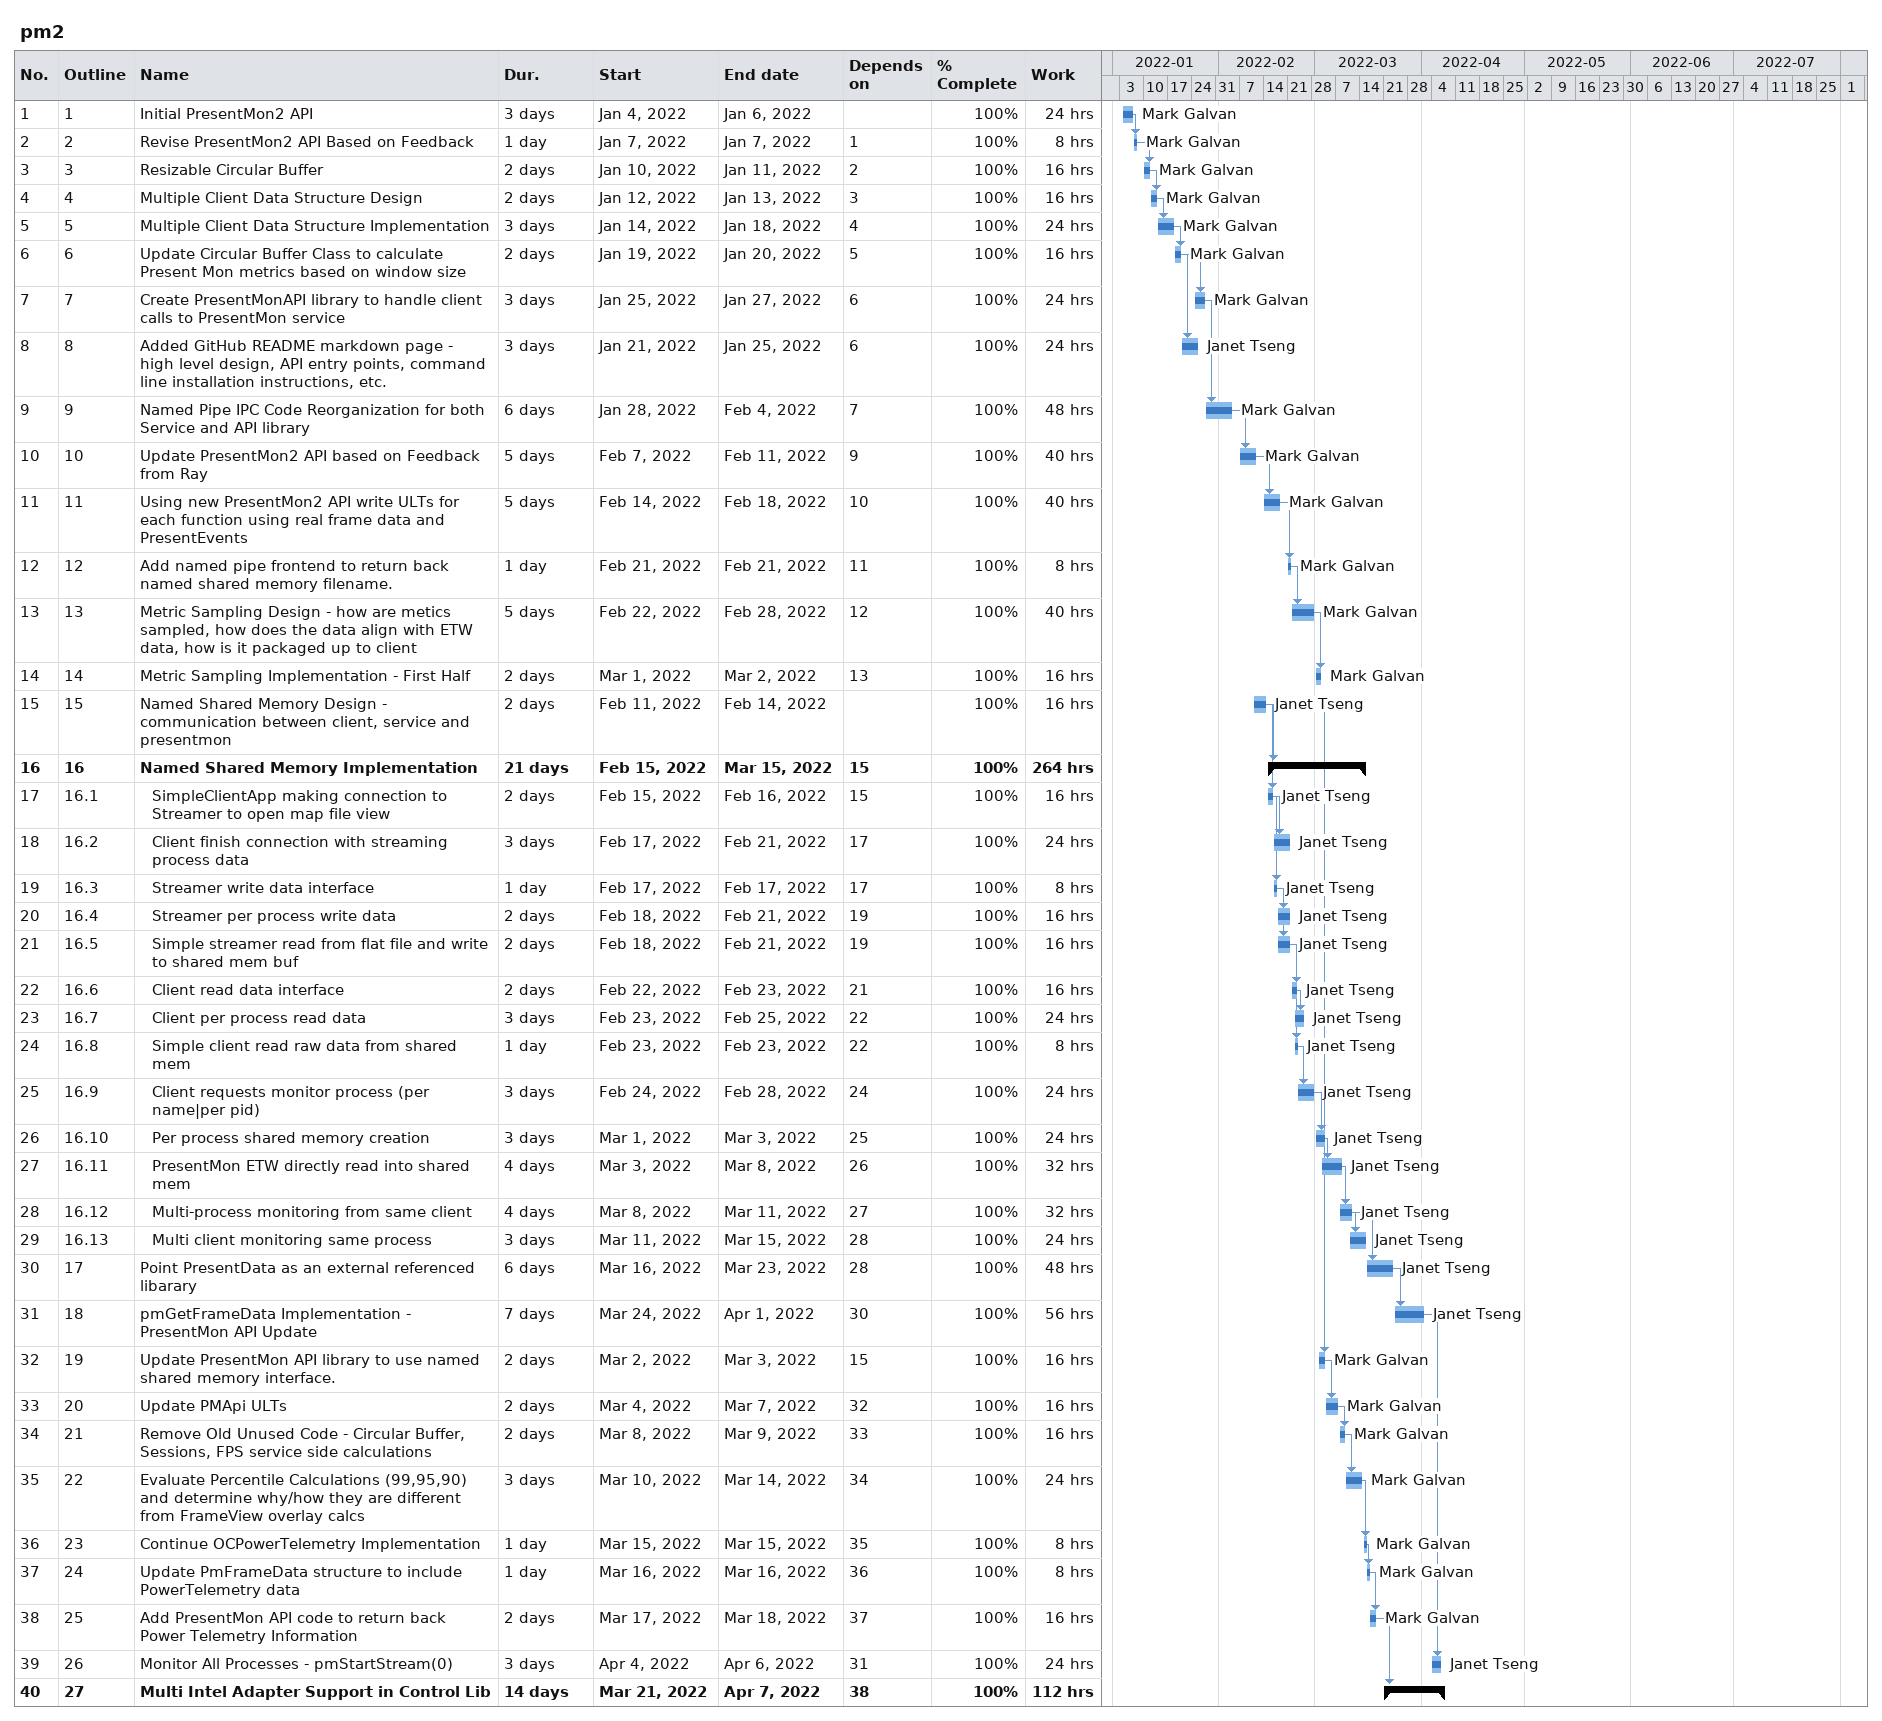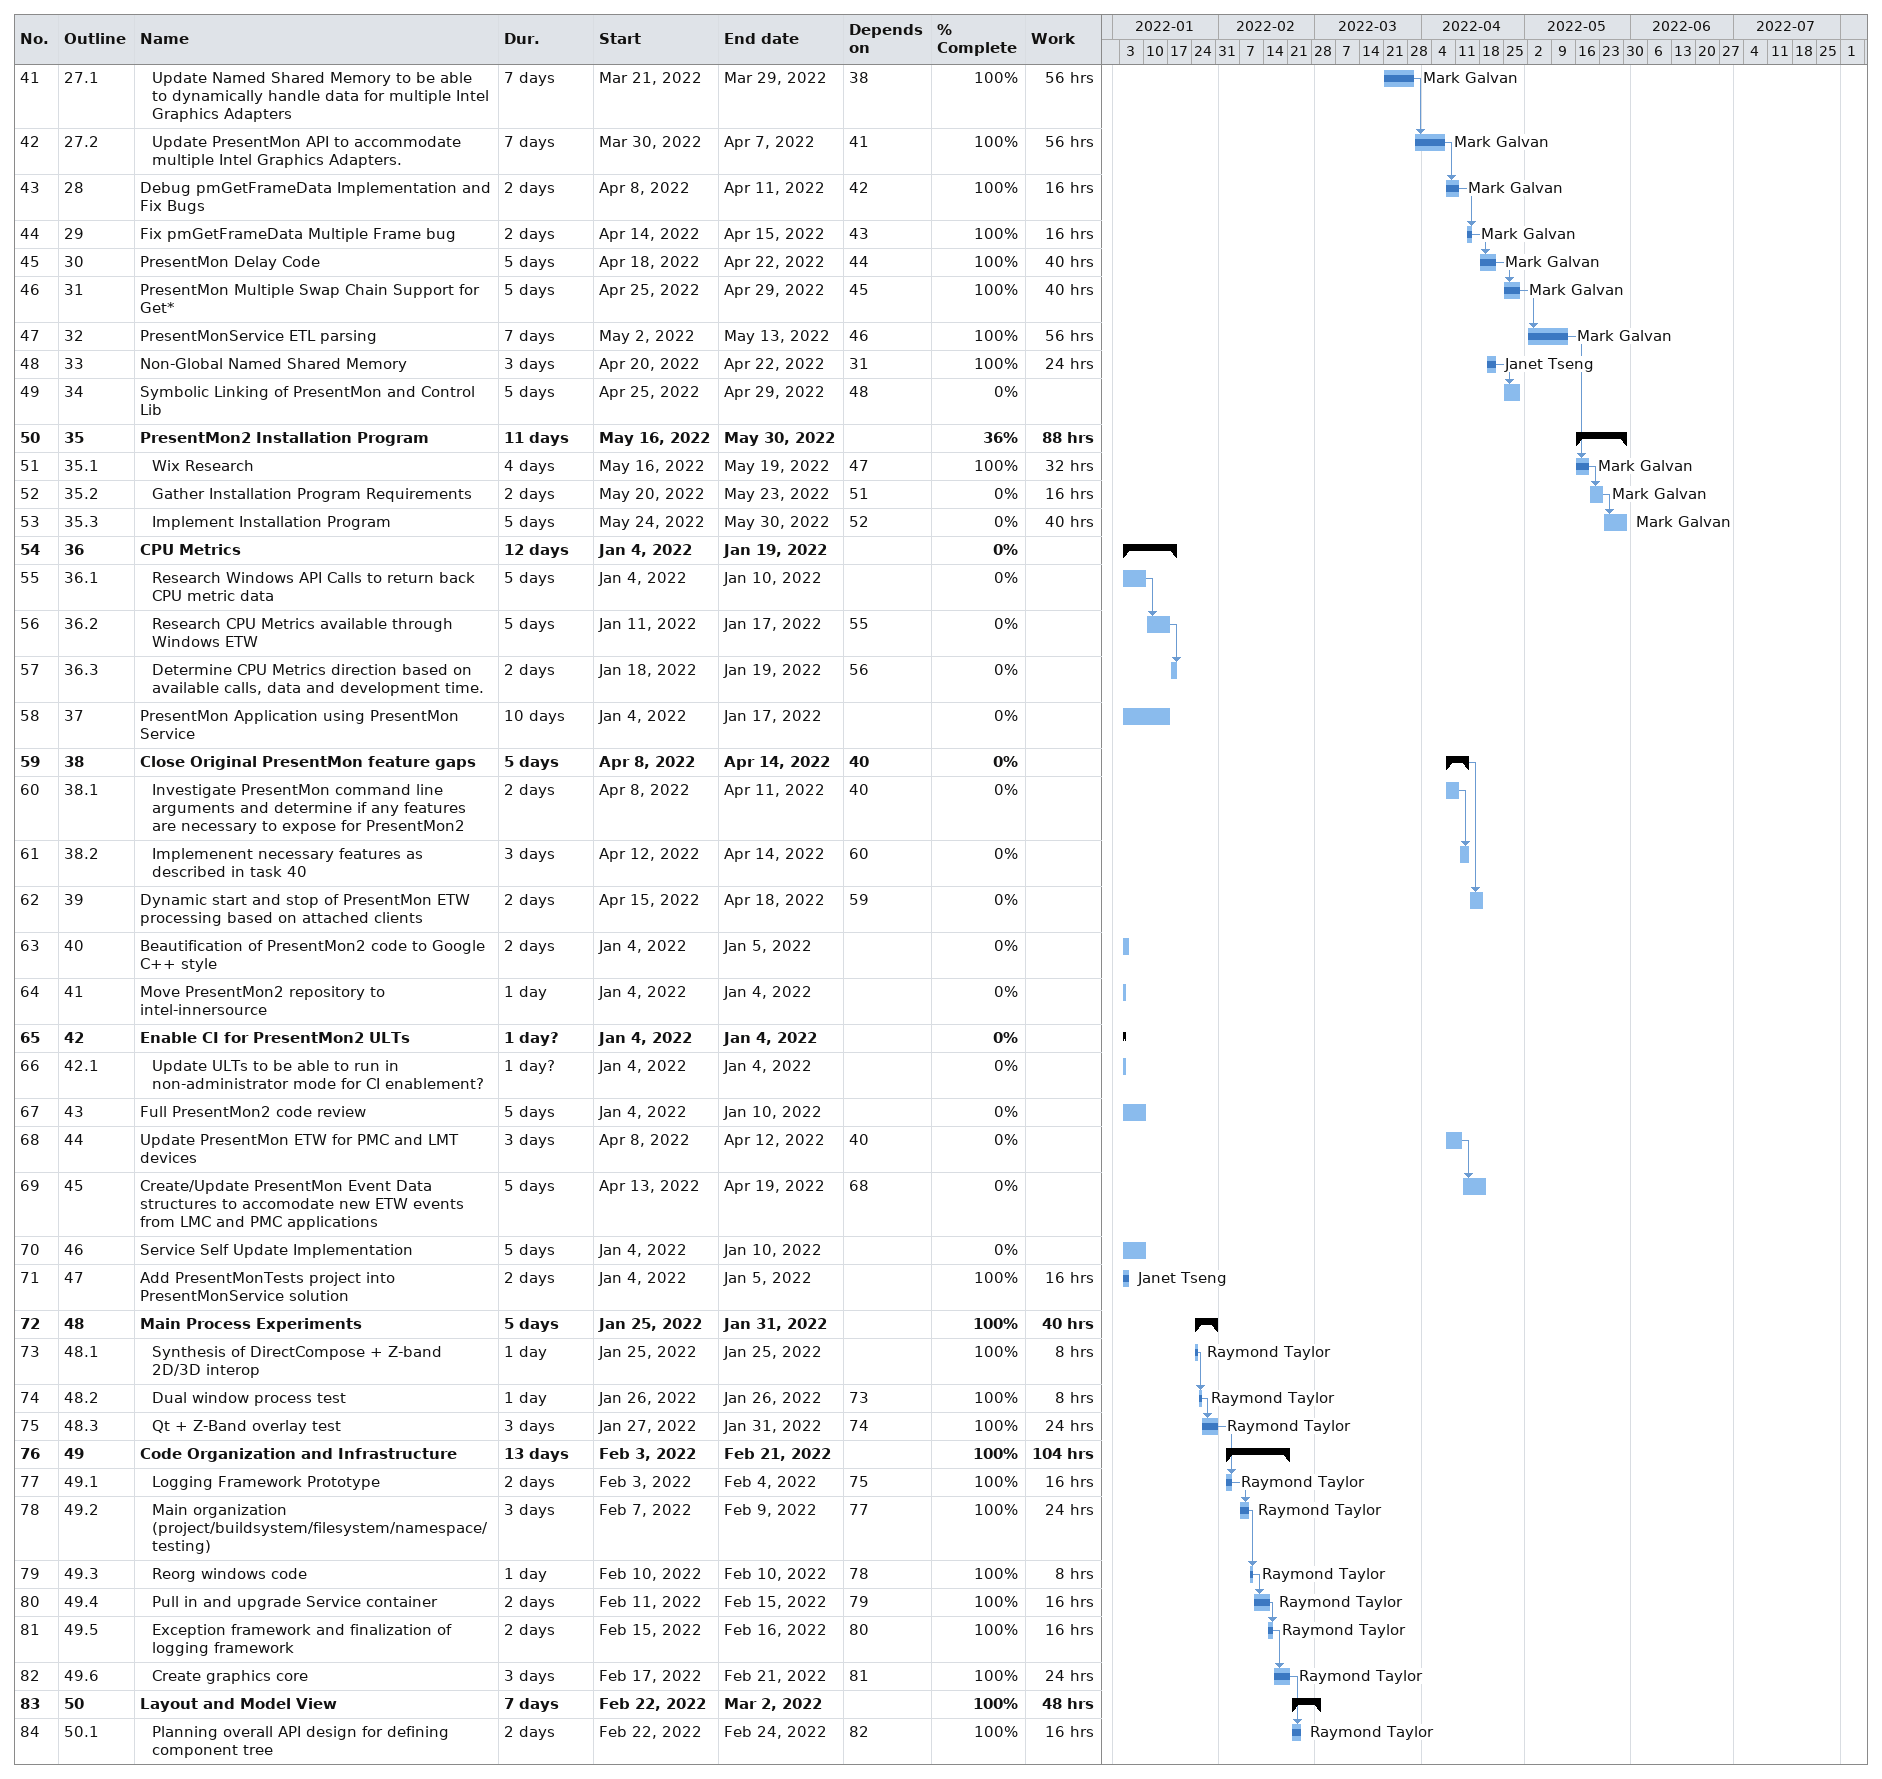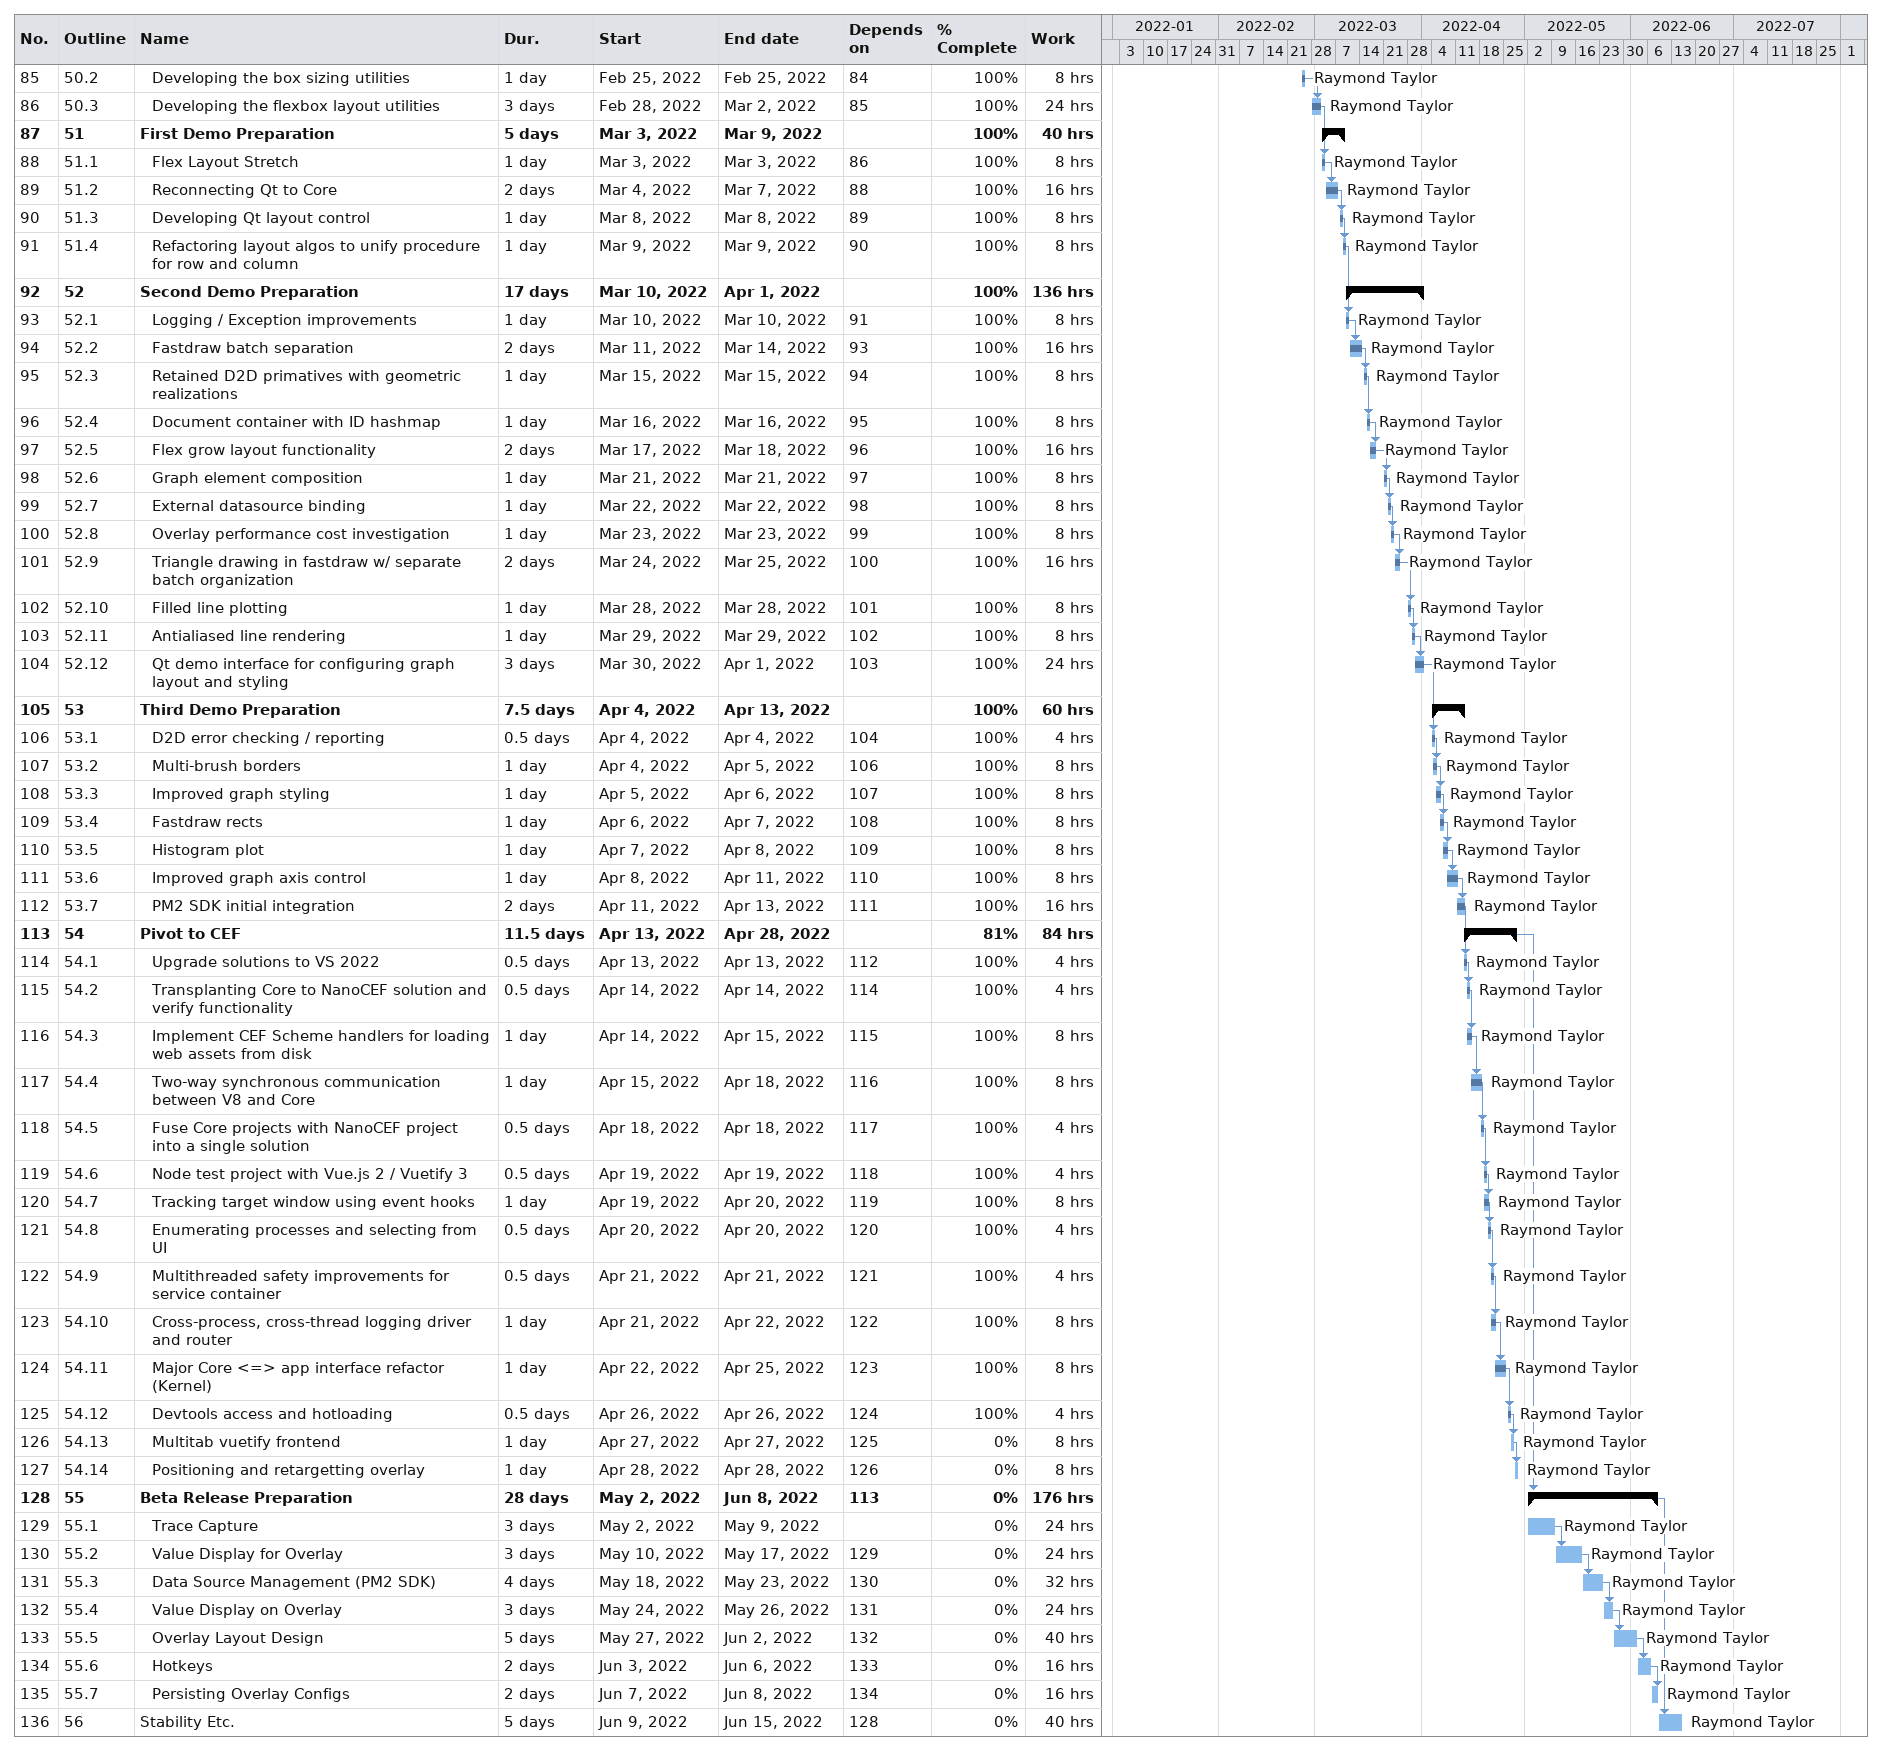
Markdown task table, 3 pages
pm2

| ID | WBS | Task | Duration | Start | Finish | Predecessors | Resources | % complete | Work (h) |
|---|---|---|---|---|---|---|---|---|---|
| 1 | 1 | Initial PresentMon2 API | 3d | 2022-01-04 | 2022-01-06 |  | Mark Galvan | 100 | 24 |
| 2 | 2 | Revise PresentMon2 API Based on Feedback | 1d | 2022-01-07 | 2022-01-07 | 1 | Mark Galvan | 100 | 8 |
| 3 | 3 | Resizable Circular Buffer | 2d | 2022-01-10 | 2022-01-11 | 2 | Mark Galvan | 100 | 16 |
| 4 | 4 | Multiple Client Data Structure Design | 2d | 2022-01-12 | 2022-01-13 | 3 | Mark Galvan | 100 | 16 |
| 5 | 5 | Multiple Client Data Structure Implementation | 3d | 2022-01-14 | 2022-01-18 | 4 | Mark Galvan | 100 | 24 |
| 6 | 6 | Update Circular Buffer Class to calculate Present Mon metrics based on window size | 2d | 2022-01-19 | 2022-01-20 | 5 | Mark Galvan | 100 | 16 |
| 7 | 7 | Create PresentMonAPI library to handle client calls to PresentMon service | 3d | 2022-01-25 | 2022-01-27 | 6 | Mark Galvan | 100 | 24 |
| 8 | 8 | Added GitHub README markdown page - high level design, API entry points, command line installation instructions, etc. | 3d | 2022-01-21 | 2022-01-25 | 6 | Janet Tseng | 100 | 24 |
| 9 | 9 | Named Pipe IPC Code Reorganization for both Service and API library | 6d | 2022-01-28 | 2022-02-04 | 7 | Mark Galvan | 100 | 48 |
| 10 | 10 | Update PresentMon2 API based on Feedback from Ray | 5d | 2022-02-07 | 2022-02-11 | 9 | Mark Galvan | 100 | 40 |
| 11 | 11 | Using new PresentMon2 API write ULTs for each function using real frame data and PresentEvents | 5d | 2022-02-14 | 2022-02-18 | 10 | Mark Galvan | 100 | 40 |
| 12 | 12 | Add named pipe frontend to return back named shared memory filename. | 1d | 2022-02-21 | 2022-02-21 | 11 | Mark Galvan | 100 | 8 |
| 13 | 13 | Metric Sampling Design - how are metics sampled, how does the data align with ETW data, how is it packaged up to client | 5d | 2022-02-22 | 2022-02-28 | 12 | Mark Galvan | 100 | 40 |
| 14 | 14 | Metric Sampling Implementation - First Half | 2d | 2022-03-01 | 2022-03-02 | 13 | Mark Galvan | 100 | 16 |
| 15 | 15 | Named Shared Memory Design - communication between client, service and presentmon | 2d | 2022-02-11 | 2022-02-14 |  | Janet Tseng | 100 | 16 |
| 16 | 16 | **Named Shared Memory Implementation** | 21d | 2022-02-15 | 2022-03-15 | 15 |  | 100 | 264 |
| 17 | 16.1 | SimpleClientApp making connection to Streamer to open map file view | 2d | 2022-02-15 | 2022-02-16 | 15 | Janet Tseng | 100 | 16 |
| 18 | 16.2 | Client finish connection with streaming process data | 3d | 2022-02-17 | 2022-02-21 | 17 | Janet Tseng | 100 | 24 |
| 19 | 16.3 | Streamer write data interface | 1d | 2022-02-17 | 2022-02-17 | 17 | Janet Tseng | 100 | 8 |
| 20 | 16.4 | Streamer per process write data | 2d | 2022-02-18 | 2022-02-21 | 19 | Janet Tseng | 100 | 16 |
| 21 | 16.5 | Simple streamer read from flat file and write to shared mem buf | 2d | 2022-02-18 | 2022-02-21 | 19 | Janet Tseng | 100 | 16 |
| 22 | 16.6 | Client read data interface | 2d | 2022-02-22 | 2022-02-23 | 21 | Janet Tseng | 100 | 16 |
| 23 | 16.7 | Client per process read data | 3d | 2022-02-23 | 2022-02-25 | 22 | Janet Tseng | 100 | 24 |
| 24 | 16.8 | Simple client read raw data from shared mem | 1d | 2022-02-23 | 2022-02-23 | 22 | Janet Tseng | 100 | 8 |
| 25 | 16.9 | Client requests monitor process (per name\|per pid) | 3d | 2022-02-24 | 2022-02-28 | 24 | Janet Tseng | 100 | 24 |
| 26 | 16.10 | Per process shared memory creation | 3d | 2022-03-01 | 2022-03-03 | 25 | Janet Tseng | 100 | 24 |
| 27 | 16.11 | PresentMon ETW directly read into shared mem | 4d | 2022-03-03 | 2022-03-08 | 26 | Janet Tseng | 100 | 32 |
| 28 | 16.12 | Multi-process monitoring from same client | 4d | 2022-03-08 | 2022-03-11 | 27 | Janet Tseng | 100 | 32 |
| 29 | 16.13 | Multi client monitoring same process | 3d | 2022-03-11 | 2022-03-15 | 28 | Janet Tseng | 100 | 24 |
| 30 | 17 | Point PresentData as an external referenced libarary | 6d | 2022-03-16 | 2022-03-23 | 28 | Janet Tseng | 100 | 48 |
| 31 | 18 | pmGetFrameData Implementation - PresentMon API Update | 7d | 2022-03-24 | 2022-04-01 | 30 | Janet Tseng | 100 | 56 |
| 32 | 19 | Update PresentMon API library to use named shared memory interface. | 2d | 2022-03-02 | 2022-03-03 | 15 | Mark Galvan | 100 | 16 |
| 33 | 20 | Update PMApi ULTs | 2d | 2022-03-04 | 2022-03-07 | 32 | Mark Galvan | 100 | 16 |
| 34 | 21 | Remove Old Unused Code - Circular Buffer, Sessions, FPS service side calculations | 2d | 2022-03-08 | 2022-03-09 | 33 | Mark Galvan | 100 | 16 |
| 35 | 22 | Evaluate Percentile Calculations (99,95,90) and determine why/how they are different from FrameView overlay calcs | 3d | 2022-03-10 | 2022-03-14 | 34 | Mark Galvan | 100 | 24 |
| 36 | 23 | Continue OCPowerTelemetry Implementation | 1d | 2022-03-15 | 2022-03-15 | 35 | Mark Galvan | 100 | 8 |
| 37 | 24 | Update PmFrameData structure to include PowerTelemetry data | 1d | 2022-03-16 | 2022-03-16 | 36 | Mark Galvan | 100 | 8 |
| 38 | 25 | Add PresentMon API code to return back Power Telemetry Information | 2d | 2022-03-17 | 2022-03-18 | 37 | Mark Galvan | 100 | 16 |
| 39 | 26 | Monitor All Processes - pmStartStream(0) | 3d | 2022-04-04 | 2022-04-06 | 31 | Janet Tseng | 100 | 24 |
| 40 | 27 | **Multi Intel Adapter Support in Control Lib** | 14d | 2022-03-21 | 2022-04-07 | 38 |  | 100 | 112 |
| 41 | 27.1 | Update Named Shared Memory to be able to dynamically handle data for multiple Intel Graphics Adapters | 7d | 2022-03-21 | 2022-03-29 | 38 | Mark Galvan | 100 | 56 |
| 42 | 27.2 | Update PresentMon API to accommodate multiple Intel Graphics Adapters. | 7d | 2022-03-30 | 2022-04-07 | 41 | Mark Galvan | 100 | 56 |
| 43 | 28 | Debug pmGetFrameData Implementation and Fix Bugs | 2d | 2022-04-08 | 2022-04-11 | 42 | Mark Galvan | 100 | 16 |
| 44 | 29 | Fix pmGetFrameData Multiple Frame bug | 2d | 2022-04-14 | 2022-04-15 | 43 | Mark Galvan | 100 | 16 |
| 45 | 30 | PresentMon Delay Code | 5d | 2022-04-18 | 2022-04-22 | 44 | Mark Galvan | 100 | 40 |
| 46 | 31 | PresentMon Multiple Swap Chain Support for Get* | 5d | 2022-04-25 | 2022-04-29 | 45 | Mark Galvan | 100 | 40 |
| 47 | 32 | PresentMonService ETL parsing | 7d | 2022-05-02 | 2022-05-13 | 46 | Mark Galvan | 100 | 56 |
| 48 | 33 | Non-Global Named Shared Memory | 3d | 2022-04-20 | 2022-04-22 | 31 | Janet Tseng | 100 | 24 |
| 49 | 34 | Symbolic Linking of PresentMon and Control Lib | 5d | 2022-04-25 | 2022-04-29 | 48 |  | 0 |  |
| 50 | 35 | **PresentMon2 Installation Program** | 11d | 2022-05-16 | 2022-05-30 |  |  | 36 | 88 |
| 51 | 35.1 | Wix Research | 4d | 2022-05-16 | 2022-05-19 | 47 | Mark Galvan | 100 | 32 |
| 52 | 35.2 | Gather Installation Program Requirements | 2d | 2022-05-20 | 2022-05-23 | 51 | Mark Galvan | 0 | 16 |
| 53 | 35.3 | Implement Installation Program | 5d | 2022-05-24 | 2022-05-30 | 52 | Mark Galvan | 0 | 40 |
| 54 | 36 | **CPU Metrics** | 12d | 2022-01-04 | 2022-01-19 |  |  | 0 |  |
| 55 | 36.1 | Research Windows API Calls to return back CPU metric data | 5d | 2022-01-04 | 2022-01-10 |  |  | 0 |  |
| 56 | 36.2 | Research CPU Metrics available through Windows ETW | 5d | 2022-01-11 | 2022-01-17 | 55 |  | 0 |  |
| 57 | 36.3 | Determine CPU Metrics direction based on available calls, data and development time. | 2d | 2022-01-18 | 2022-01-19 | 56 |  | 0 |  |
| 58 | 37 | PresentMon Application using PresentMon Service | 10d | 2022-01-04 | 2022-01-17 |  |  | 0 |  |
| 59 | 38 | **Close Original PresentMon feature gaps** | 5d | 2022-04-08 | 2022-04-14 | 40 |  | 0 |  |
| 60 | 38.1 | Investigate PresentMon command line arguments and determine if any features are necessary to expose for PresentMon2 | 2d | 2022-04-08 | 2022-04-11 | 40 |  | 0 |  |
| 61 | 38.2 | Implemenent necessary features as described in task 40 | 3d | 2022-04-12 | 2022-04-14 | 60 |  | 0 |  |
| 62 | 39 | Dynamic start and stop of PresentMon ETW processing based on attached clients | 2d | 2022-04-15 | 2022-04-18 | 59 |  | 0 |  |
| 63 | 40 | Beautification of PresentMon2 code to Google C++ style | 2d | 2022-01-04 | 2022-01-05 |  |  | 0 |  |
| 64 | 41 | Move PresentMon2 repository to intel-innersource | 1d | 2022-01-04 | 2022-01-04 |  |  | 0 |  |
| 65 | 42 | **Enable CI for PresentMon2 ULTs** | 1d? | 2022-01-04 | 2022-01-04 |  |  | 0 |  |
| 66 | 42.1 | Update ULTs to be able to run in non-administrator mode for CI enablement? | 1d? | 2022-01-04 | 2022-01-04 |  |  | 0 |  |
| 67 | 43 | Full PresentMon2 code review | 5d | 2022-01-04 | 2022-01-10 |  |  | 0 |  |
| 68 | 44 | Update PresentMon ETW for PMC and LMT devices | 3d | 2022-04-08 | 2022-04-12 | 40 |  | 0 |  |
| 69 | 45 | Create/Update PresentMon Event Data structures to accomodate new ETW events from LMC and PMC applications | 5d | 2022-04-13 | 2022-04-19 | 68 |  | 0 |  |
| 70 | 46 | Service Self Update Implementation | 5d | 2022-01-04 | 2022-01-10 |  |  | 0 |  |
| 71 | 47 | Add PresentMonTests project into PresentMonService solution | 2d | 2022-01-04 | 2022-01-05 |  | Janet Tseng | 100 | 16 |
| 72 | 48 | **Main Process Experiments** | 5d | 2022-01-25 | 2022-01-31 |  |  | 100 | 40 |
| 73 | 48.1 | Synthesis of DirectCompose + Z-band 2D/3D interop | 1d | 2022-01-25 | 2022-01-25 |  | Raymond Taylor | 100 | 8 |
| 74 | 48.2 | Dual window process test | 1d | 2022-01-26 | 2022-01-26 | 73 | Raymond Taylor | 100 | 8 |
| 75 | 48.3 | Qt + Z-Band overlay test | 3d | 2022-01-27 | 2022-01-31 | 74 | Raymond Taylor | 100 | 24 |
| 76 | 49 | **Code Organization and Infrastructure** | 13d | 2022-02-03 | 2022-02-21 |  |  | 100 | 104 |
| 77 | 49.1 | Logging Framework Prototype | 2d | 2022-02-03 | 2022-02-04 | 75 | Raymond Taylor | 100 | 16 |
| 78 | 49.2 | Main organization (project/buildsystem/filesystem/namespace/testing) | 3d | 2022-02-07 | 2022-02-09 | 77 | Raymond Taylor | 100 | 24 |
| 79 | 49.3 | Reorg windows code | 1d | 2022-02-10 | 2022-02-10 | 78 | Raymond Taylor | 100 | 8 |
| 80 | 49.4 | Pull in and upgrade Service container | 2d | 2022-02-11 | 2022-02-15 | 79 | Raymond Taylor | 100 | 16 |
| 81 | 49.5 | Exception framework and finalization of logging framework | 2d | 2022-02-15 | 2022-02-16 | 80 | Raymond Taylor | 100 | 16 |
| 82 | 49.6 | Create graphics core | 3d | 2022-02-17 | 2022-02-21 | 81 | Raymond Taylor | 100 | 24 |
| 83 | 50 | **Layout and Model View** | 7d | 2022-02-22 | 2022-03-02 |  |  | 100 | 48 |
| 84 | 50.1 | Planning overall API design for defining component tree | 2d | 2022-02-22 | 2022-02-24 | 82 | Raymond Taylor | 100 | 16 |
| 85 | 50.2 | Developing the box sizing utilities | 1d | 2022-02-25 | 2022-02-25 | 84 | Raymond Taylor | 100 | 8 |
| 86 | 50.3 | Developing the flexbox layout utilities | 3d | 2022-02-28 | 2022-03-02 | 85 | Raymond Taylor | 100 | 24 |
| 87 | 51 | **First Demo Preparation** | 5d | 2022-03-03 | 2022-03-09 |  |  | 100 | 40 |
| 88 | 51.1 | Flex Layout Stretch | 1d | 2022-03-03 | 2022-03-03 | 86 | Raymond Taylor | 100 | 8 |
| 89 | 51.2 | Reconnecting Qt to Core | 2d | 2022-03-04 | 2022-03-07 | 88 | Raymond Taylor | 100 | 16 |
| 90 | 51.3 | Developing Qt layout control | 1d | 2022-03-08 | 2022-03-08 | 89 | Raymond Taylor | 100 | 8 |
| 91 | 51.4 | Refactoring layout algos to unify procedure for row and column | 1d | 2022-03-09 | 2022-03-09 | 90 | Raymond Taylor | 100 | 8 |
| 92 | 52 | **Second Demo Preparation** | 17d | 2022-03-10 | 2022-04-01 |  |  | 100 | 136 |
| 93 | 52.1 | Logging / Exception improvements | 1d | 2022-03-10 | 2022-03-10 | 91 | Raymond Taylor | 100 | 8 |
| 94 | 52.2 | Fastdraw batch separation | 2d | 2022-03-11 | 2022-03-14 | 93 | Raymond Taylor | 100 | 16 |
| 95 | 52.3 | Retained D2D primatives with geometric realizations | 1d | 2022-03-15 | 2022-03-15 | 94 | Raymond Taylor | 100 | 8 |
| 96 | 52.4 | Document container with ID hashmap | 1d | 2022-03-16 | 2022-03-16 | 95 | Raymond Taylor | 100 | 8 |
| 97 | 52.5 | Flex grow layout functionality | 2d | 2022-03-17 | 2022-03-18 | 96 | Raymond Taylor | 100 | 16 |
| 98 | 52.6 | Graph element composition | 1d | 2022-03-21 | 2022-03-21 | 97 | Raymond Taylor | 100 | 8 |
| 99 | 52.7 | External datasource binding | 1d | 2022-03-22 | 2022-03-22 | 98 | Raymond Taylor | 100 | 8 |
| 100 | 52.8 | Overlay performance cost investigation | 1d | 2022-03-23 | 2022-03-23 | 99 | Raymond Taylor | 100 | 8 |
| 101 | 52.9 | Triangle drawing in fastdraw w/ separate batch organization | 2d | 2022-03-24 | 2022-03-25 | 100 | Raymond Taylor | 100 | 16 |
| 102 | 52.10 | Filled line plotting | 1d | 2022-03-28 | 2022-03-28 | 101 | Raymond Taylor | 100 | 8 |
| 103 | 52.11 | Antialiased line rendering | 1d | 2022-03-29 | 2022-03-29 | 102 | Raymond Taylor | 100 | 8 |
| 104 | 52.12 | Qt demo interface for configuring graph layout and styling | 3d | 2022-03-30 | 2022-04-01 | 103 | Raymond Taylor | 100 | 24 |
| 105 | 53 | **Third Demo Preparation** | 7.5d | 2022-04-04 | 2022-04-13 |  |  | 100 | 60 |
| 106 | 53.1 | D2D error checking / reporting | 0.5d | 2022-04-04 | 2022-04-04 | 104 | Raymond Taylor | 100 | 4 |
| 107 | 53.2 | Multi-brush borders | 1d | 2022-04-04 | 2022-04-05 | 106 | Raymond Taylor | 100 | 8 |
| 108 | 53.3 | Improved graph styling | 1d | 2022-04-05 | 2022-04-06 | 107 | Raymond Taylor | 100 | 8 |
| 109 | 53.4 | Fastdraw rects | 1d | 2022-04-06 | 2022-04-07 | 108 | Raymond Taylor | 100 | 8 |
| 110 | 53.5 | Histogram plot | 1d | 2022-04-07 | 2022-04-08 | 109 | Raymond Taylor | 100 | 8 |
| 111 | 53.6 | Improved graph axis control | 1d | 2022-04-08 | 2022-04-11 | 110 | Raymond Taylor | 100 | 8 |
| 112 | 53.7 | PM2 SDK initial integration | 2d | 2022-04-11 | 2022-04-13 | 111 | Raymond Taylor | 100 | 16 |
| 113 | 54 | **Pivot to CEF** | 11.5d | 2022-04-13 | 2022-04-28 |  |  | 81 | 84 |
| 114 | 54.1 | Upgrade solutions to VS 2022 | 0.5d | 2022-04-13 | 2022-04-13 | 112 | Raymond Taylor | 100 | 4 |
| 115 | 54.2 | Transplanting Core to NanoCEF solution and verify functionality | 0.5d | 2022-04-14 | 2022-04-14 | 114 | Raymond Taylor | 100 | 4 |
| 116 | 54.3 | Implement CEF Scheme handlers for loading web assets from disk | 1d | 2022-04-14 | 2022-04-15 | 115 | Raymond Taylor | 100 | 8 |
| 117 | 54.4 | Two-way synchronous communication between V8 and Core | 1d | 2022-04-15 | 2022-04-18 | 116 | Raymond Taylor | 100 | 8 |
| 118 | 54.5 | Fuse Core projects with NanoCEF project into a single solution | 0.5d | 2022-04-18 | 2022-04-18 | 117 | Raymond Taylor | 100 | 4 |
| 119 | 54.6 | Node test project with Vue.js 2 / Vuetify 3 | 0.5d | 2022-04-19 | 2022-04-19 | 118 | Raymond Taylor | 100 | 4 |
| 120 | 54.7 | Tracking target window using event hooks | 1d | 2022-04-19 | 2022-04-20 | 119 | Raymond Taylor | 100 | 8 |
| 121 | 54.8 | Enumerating processes and selecting from UI | 0.5d | 2022-04-20 | 2022-04-20 | 120 | Raymond Taylor | 100 | 4 |
| 122 | 54.9 | Multithreaded safety improvements for service container | 0.5d | 2022-04-21 | 2022-04-21 | 121 | Raymond Taylor | 100 | 4 |
| 123 | 54.10 | Cross-process, cross-thread logging driver and router | 1d | 2022-04-21 | 2022-04-22 | 122 | Raymond Taylor | 100 | 8 |
| 124 | 54.11 | Major Core <=> app interface refactor (Kernel) | 1d | 2022-04-22 | 2022-04-25 | 123 | Raymond Taylor | 100 | 8 |
| 125 | 54.12 | Devtools access and hotloading | 0.5d | 2022-04-26 | 2022-04-26 | 124 | Raymond Taylor | 100 | 4 |
| 126 | 54.13 | Multitab vuetify frontend | 1d | 2022-04-27 | 2022-04-27 | 125 | Raymond Taylor | 0 | 8 |
| 127 | 54.14 | Positioning and retargetting overlay | 1d | 2022-04-28 | 2022-04-28 | 126 | Raymond Taylor | 0 | 8 |
| 128 | 55 | **Beta Release Preparation** | 28d | 2022-05-02 | 2022-06-08 | 113 |  | 0 | 176 |
| 129 | 55.1 | Trace Capture | 3d | 2022-05-02 | 2022-05-09 |  | Raymond Taylor | 0 | 24 |
| 130 | 55.2 | Value Display for Overlay | 3d | 2022-05-10 | 2022-05-17 | 129 | Raymond Taylor | 0 | 24 |
| 131 | 55.3 | Data Source Management (PM2 SDK) | 4d | 2022-05-18 | 2022-05-23 | 130 | Raymond Taylor | 0 | 32 |
| 132 | 55.4 | Value Display on Overlay | 3d | 2022-05-24 | 2022-05-26 | 131 | Raymond Taylor | 0 | 24 |
| 133 | 55.5 | Overlay Layout Design | 5d | 2022-05-27 | 2022-06-02 | 132 | Raymond Taylor | 0 | 40 |
| 134 | 55.6 | Hotkeys | 2d | 2022-06-03 | 2022-06-06 | 133 | Raymond Taylor | 0 | 16 |
| 135 | 55.7 | Persisting Overlay Configs | 2d | 2022-06-07 | 2022-06-08 | 134 | Raymond Taylor | 0 | 16 |
| 136 | 56 | Stability Etc. | 5d | 2022-06-09 | 2022-06-15 | 128 | Raymond Taylor | 0 | 40 |
